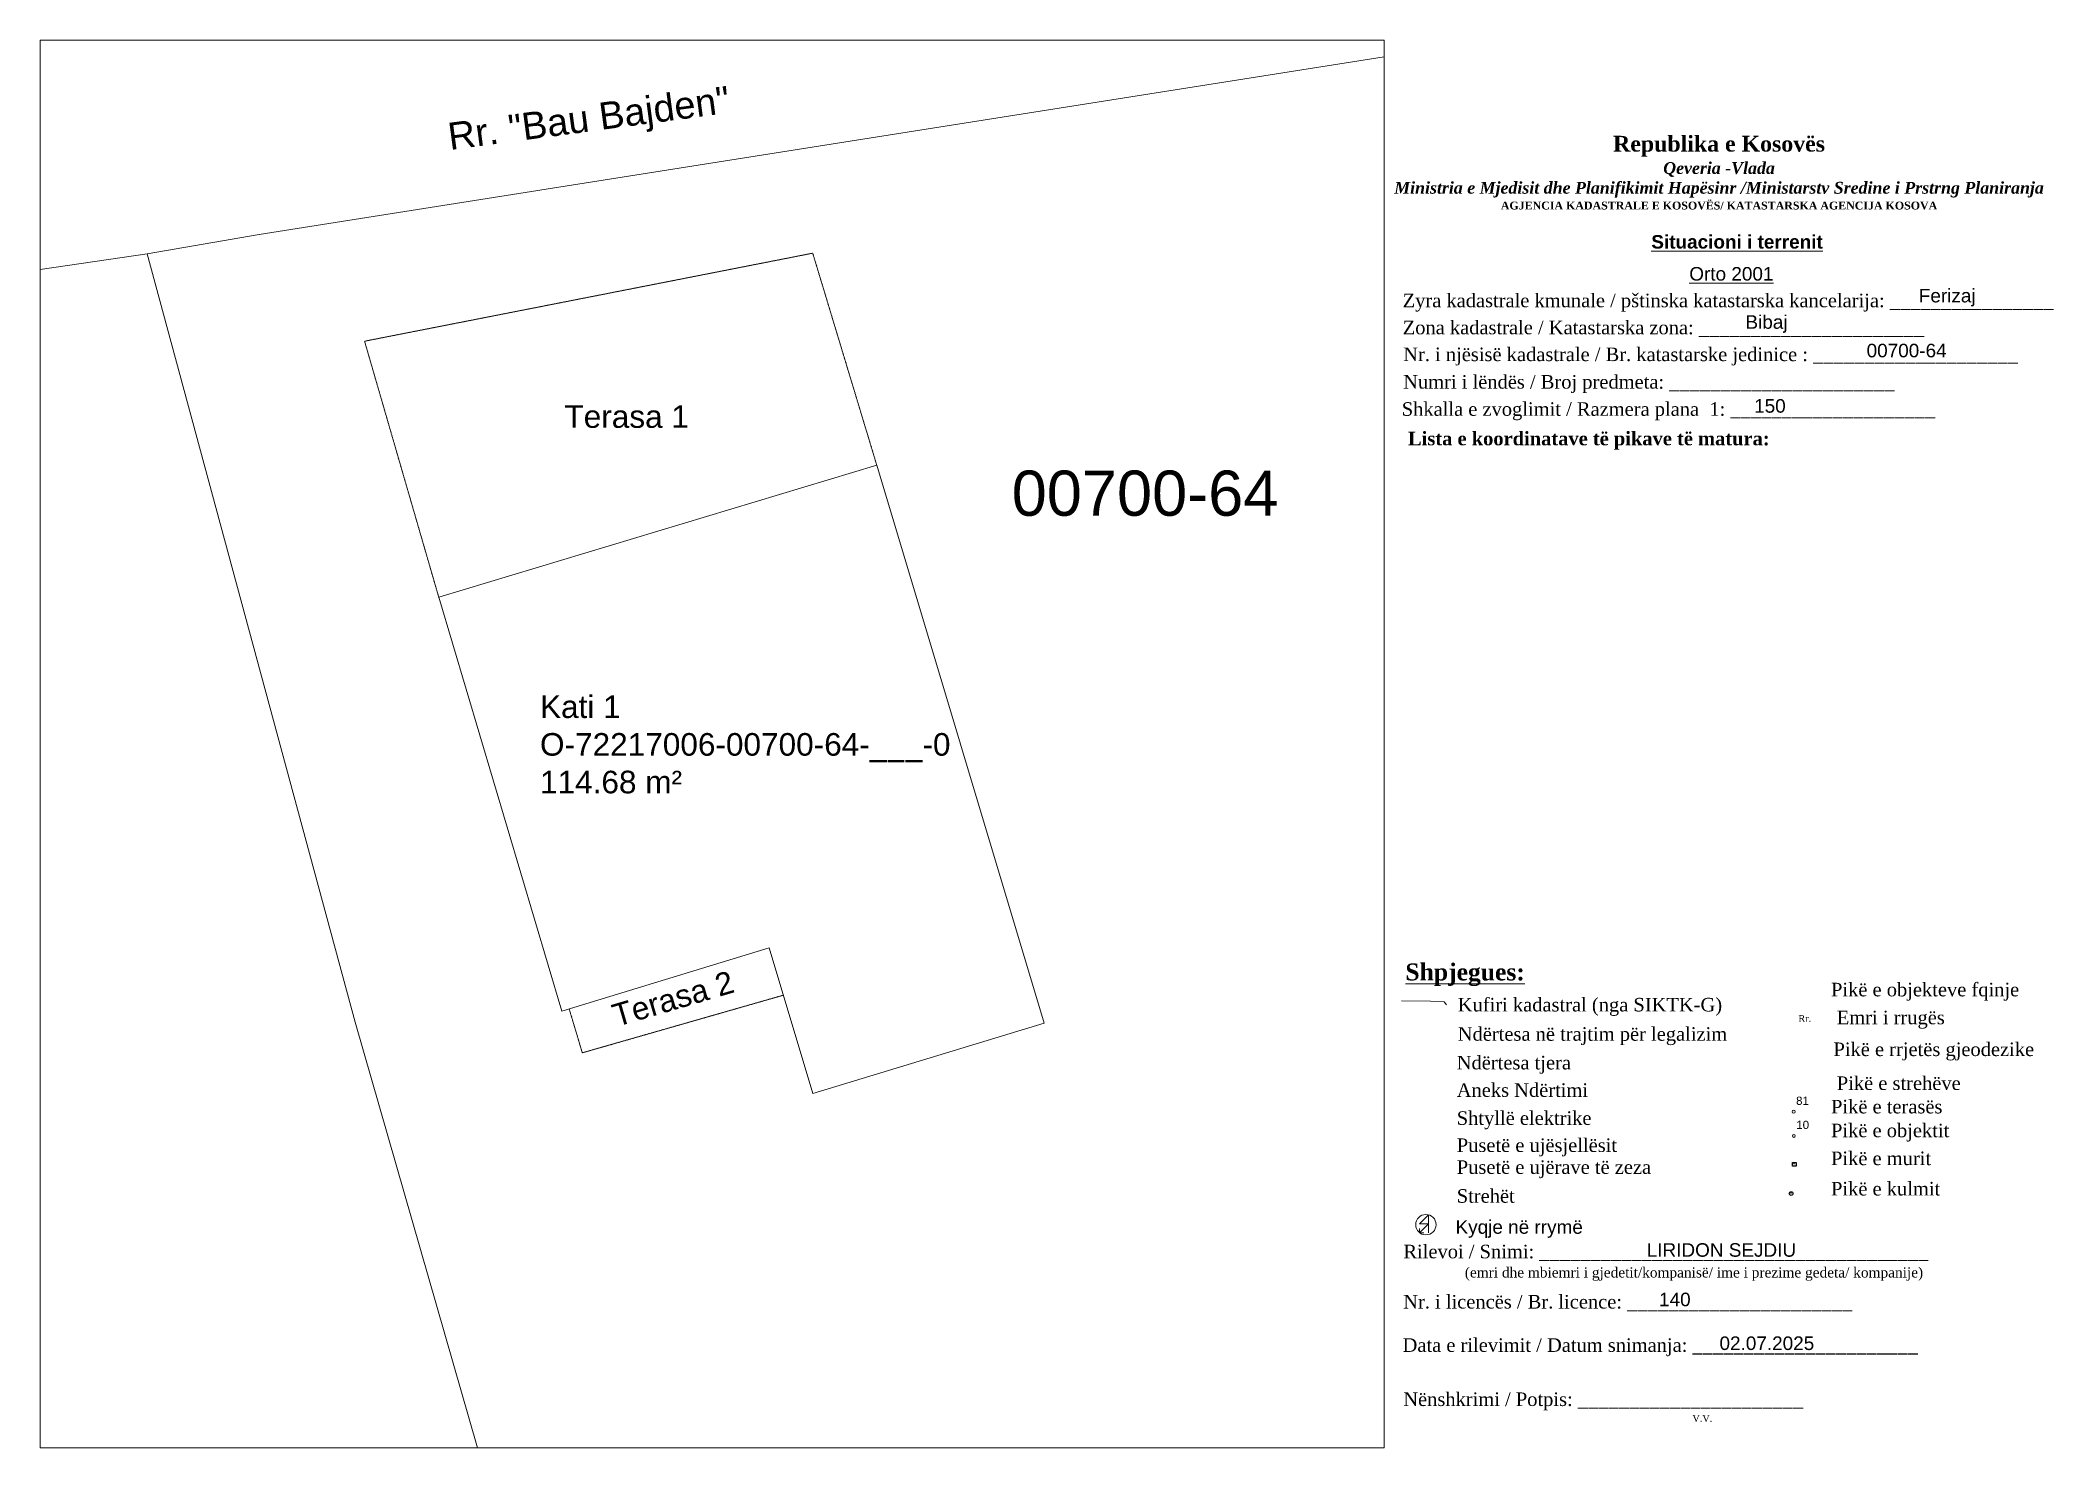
# Paper-space layout 'Situacioni' of a CAD drawing. Header units: metres, sheet in millimetres. Extents: x 0 to 297, y 0 to 208.
# The model-space entities are those that its viewports show. They can reach past a viewport. Long polylines and large blocks are cut down to what shows.
import ezdxf

# ---------------------------------------------------------------- set-up
doc = ezdxf.new("R2010")
doc.units = ezdxf.units.M
doc.linetypes.add('DASHED', pattern=[0.75, 0.5, -0.25])
doc.layers.get('0').update_dxf_attribs({"lineweight": 0})
for name, color, linetype, lineweight in [('Etazha 0 pikat', 1, 'Continuous', 0), ('Etazha 0 terasa', 6, 'Continuous', 0), ('kati 1', 5, 'Continuous', 0), ('Korniza e jashtme', 7, 'Continuous', 0), ('kyqje-rryme', 1, 'Continuous', 0), ('Nr Parceles Baze', 7, 'Continuous', 0), ('Parc-Kojshi', 251, 'Continuous', 0), ('Parcela Baze', 7, 'Continuous', 0), ('Parcela kadastrale', 7, 'Continuous', 0)]:
    doc.layers.add(name, color=color, linetype=linetype, lineweight=lineweight)
doc.layers.add('kati 1 terasat', color=7, linetype='DASHED', lineweight=0, true_color=0xab2197)
doc.styles.get("Standard").update_dxf_attribs({"font": 'arial.ttf'})

# ---------------------------------------------------------------- blocks, each defined once
blk = doc.blocks.new('*U89')
at = {"color": 0, "linetype": 'ByBlock', "lineweight": -2, "transparency": 16777216}
blk.add_line((0, 0), (0, 0), dxfattribs=at)
blk.add_circle((0, 0), 0.5, dxfattribs=at)
blk = doc.blocks.new('*U90', base_point=(344.98, 90.05, 619.9))
at = {"layer": 'Etazha 0 terasa', "linetype": 'ByBlock', "insert": (345.34, 91.04), "char_height": 1.217, "attachment_point": 7}
blk.add_mtext('81', dxfattribs=at)
blk = doc.blocks.new('*U91', base_point=(344.98, 90.05, 619.9))
at = {"layer": 'Etazha 0 terasa', "linetype": 'ByBlock', "lineweight": -2}
blk.add_blockref('*U90', (344.98, 90.05, 619.9), dxfattribs=at)
blk = doc.blocks.new('*U92', base_point=(344.98, 90.05, 619.9))
at = {"layer": 'Etazha 0 terasa', "linetype": 'ByBlock', "lineweight": -2}
blk.add_blockref('*U91', (344.98, 90.05, 619.9), dxfattribs=at)
at = {"layer": 'Etazha 0 terasa', "linetype": 'ByBlock', "lineweight": -2, "xscale": 0.4424959465003713, "yscale": 0.4424959465003713, "zscale": 0.4424959465003713}
blk.add_blockref('*U89', (344.98, 90.05, 619.9), dxfattribs=at)
blk = doc.blocks.new('*U93', base_point=(342.04, 86.06, 620.6))
at = {"layer": 'Etazha 0 pikat', "linetype": 'ByBlock', "insert": (342.4, 87.06), "char_height": 1.217, "attachment_point": 7}
blk.add_mtext('10', dxfattribs=at)
blk = doc.blocks.new('*U94', base_point=(342.04, 86.06, 620.6))
at = {"layer": 'Etazha 0 pikat', "linetype": 'ByBlock', "lineweight": -2}
blk.add_blockref('*U93', (342.04, 86.06, 620.6), dxfattribs=at)
blk = doc.blocks.new('*U95', base_point=(342.04, 86.06, 620.6))
at = {"layer": 'Etazha 0 pikat', "linetype": 'ByBlock', "lineweight": -2, "xscale": 0.4424959465003713, "yscale": 0.4424959465003713, "zscale": 0.4424959465003713}
blk.add_blockref('*U89', (342.04, 86.06, 620.6), dxfattribs=at)
at = {"layer": 'Etazha 0 pikat', "linetype": 'ByBlock', "lineweight": -2}
blk.add_blockref('*U94', (342.04, 86.06, 620.6), dxfattribs=at)
blk = doc.blocks.new('*U96')
at = {"color": 0, "linetype": 'ByBlock', "lineweight": -2, "transparency": 16777216}
blk.add_line((0, 0), (0, 0.5), dxfattribs=at)
blk.add_lwpolyline([(-0.5, -0.5), (-0.5, 0.5), (0.5, 0.5), (0.5, -0.5)], close=True, dxfattribs=at)
blk = doc.blocks.new('*U97')
at = {"color": 0, "linetype": 'ByBlock', "lineweight": -2, "transparency": 16777216}
blk.add_line((0, 0), (0, 0.5), dxfattribs=at)
blk.add_circle((0, 0), 0.5, dxfattribs=at)
blk = doc.blocks.new('kkyqje-rryme')
at = {"color": 1, "linetype": 'ByBlock', "lineweight": 0, "flags": 128}
for points in [[(0.036, -0.117), (0.036, 0.14), (-0.093, 0.011), (0.036, 0.011), (-0.093, -0.118)], [(-0.029, -0.118), (-0.093, -0.118), (-0.093, -0.053)]]:
    blk.add_lwpolyline(points, dxfattribs=at)
at = {"color": 1, "linetype": 'ByBlock', "lineweight": 0}
blk.add_circle((0, 0), 0.145, dxfattribs=at)
blk = doc.blocks.new('*U99', base_point=(330.34, 61.08, 601.69))
at = {"layer": 'kyqje-rryme', "linetype": 'ByBlock', "lineweight": -2, "xscale": 10.36363566774858, "yscale": 10.36363566774858, "zscale": 10.36363566774858}
blk.add_blockref('kkyqje-rryme', (330.34, 61.08, 601.69), dxfattribs=at)

msp = doc.modelspace()

# ---------------------------------------------------------------- linework, layer by layer
at = {"layer": 'kati 1', "elevation": 629.646, "flags": 128}
msp.add_lwpolyline([(7516686.935, 4692409.955), (7516692.052, 4692411.517), (7516688.349, 4692423.862), (7516678.654, 4692420.939), (7516681.378, 4692411.784), (7516685.967, 4692413.185)], close=True, dxfattribs=at)
at = {"layer": 'kati 1 terasat', "elevation": 629.646, "flags": 128}
for points in [[(7516678.654, 4692420.939), (7516677.011, 4692426.607), (7516686.931, 4692428.555), (7516688.349, 4692423.862)], [(7516686.282, 4692412.134), (7516681.831, 4692410.859), (7516681.539, 4692411.833)]]:
    msp.add_lwpolyline(points, dxfattribs=at)
at = {"layer": 'Parc-Kojshi'}
msp.add_lwpolyline([(7516653.89, 4692425.86), (7516672.2, 4692428.54)], dxfattribs=at)
at = {"layer": 'Parcela Baze', "flags": 128}
msp.add_lwpolyline([(7516718.331, 4692435.856), (7516674.68, 4692428.97), (7516672.2, 4692428.54), (7516676.8, 4692411.54), (7516688.82, 4692369.8), (7516700.45, 4692326.5), (7516700.84, 4692322.801), (7516704.59, 4692287.19), (7516735.21, 4692261.76), (7516728.88, 4692300.6), (7516744.84, 4692311.44), (7516742.12, 4692328.76), (7516742.58, 4692340.74), (7516732.02, 4692382.21)], close=True, dxfattribs=at)

# ---------------------------------------------------------------- texts
at = {"color": 0, "insert": (7516680.894, 4692418.768), "char_height": 0.5, "attachment_point": 1}
msp.add_mtext_dynamic_manual_height_columns('Kati 1^JO-72217006-00700-64-___-0^J114.68 m²', width=12.13785, gutter_width=5, heights=[0], dxfattribs=at)
at = {"layer": 'kati 1 terasat', "color": 0, "insert": (7516681.435, 4692425.19), "char_height": 0.5, "attachment_point": 1}
msp.add_mtext_dynamic_manual_height_columns('Terasa 1', width=4.4752, gutter_width=5, heights=[0], dxfattribs=at)
at = {"layer": 'kati 1 terasat', "color": 0, "insert": (7516682.445, 4692411.91), "char_height": 0.5, "attachment_point": 1, "rotation": 16.379}
msp.add_mtext_dynamic_manual_height_columns('Terasa 2', width=4.4752, gutter_width=5, heights=[0], dxfattribs=at)
at = {"layer": 'Nr Parceles Baze'}
msp.add_text('Rr. "Bau Bajden"', height=0.6, rotation=7.5892, dxfattribs=at).set_placement((7516678.9, 4692430.837))
msp.add_text('00700-64', height=1, dxfattribs=at).set_placement((7516691.335, 4692422.744))

psp = doc.layouts.new('Situacioni')

# ---------------------------------------------------------------- linework, layer by layer
at = {"layer": 'Parcela kadastrale', "flags": 128}
psp.add_lwpolyline([(200.87, 66.16), (205.17, 66.1), (207.17, 66.01), (207.55, 65.58)], dxfattribs=at)

# ---------------------------------------------------------------- block references
at = {"color": 25, "linetype": 'ByBlock', "lineweight": -2, "xscale": 0.5349036802561624, "yscale": 0.5349036802561624, "zscale": 0.5349036802561624}
psp.add_blockref('*U96', (258.84, 42.04, 383.3), dxfattribs=at)
at = {"color": 97, "linetype": 'ByBlock', "lineweight": -2, "xscale": 0.5465772699824809, "yscale": 0.5465772699824809, "zscale": 0.5465772699824809}
psp.add_blockref('*U97', (258.37, 37.72, 397.83), dxfattribs=at)
at = {"layer": 'Etazha 0 pikat'}
psp.add_blockref('*U95', (258.78, 46.23, 620.6), dxfattribs=at)
at = {"layer": 'Etazha 0 terasa'}
psp.add_blockref('*U92', (258.75, 49.8, 619.9), dxfattribs=at)
at = {"layer": 'kyqje-rryme'}
psp.add_blockref('*U99', (204.49, 33.13, 601.69), dxfattribs=at)

# ---------------------------------------------------------------- texts
for s, p in [('%%UOrto 2001', (243.35, 172.42)), ('00700-64', (269.52, 161.1)), ('150', (252.92, 152.93)), ('Kyqje në rrymë', (208.86, 31.79)), ('LIRIDON SEJDIU', (237.07, 28.4)), ('140  ', (238.89, 21.1)), ('02.07.2025', (247.81, 14.64))]:
    psp.add_text(s, height=2).set_placement(p)
at = {"attachment_point": 1}
for s, insert, char_height, width in [('\\pxqc;{\\fBook Antiqua|b1|i0|c0|p18;\\H1.3333x;Republika e Kosovës\\fTimes New Roman|b1|i0|c0|p18;\\P\\fBook Antiqua|b1|i1|c0|p18;\\H0.75x;Qeveria -Vlada\\P\\fTimes New Roman|b1|i1|c0|p18;Ministria e Mjedisit dhe Planifikimit Hapësinr /Ministarstv Sredine i Prstrng Planiranja\\P\\fBook Antiqua|b1|i0|c0|p18;\\H0.66668x;AGJENCIA KADASTRALE E KOSOVËS/ KATASTARSKA AGENCIJA KOSOVA}', (151.83, 193.78), 1.74651, 191.8237), ('{\\fArial|b1|i0|c0|p34;\\LSituacioni i terrenit }', (237.75, 179.14), 2, 26.5502), ('{\\fTimes New Roman|b0|i0|c0|p18; Zyra kadastrale kmunale / pštinska katastarska kancelarija: ________________}', (200.3, 170.49), 2, 114.6874), ('Ferizaj', (277.22, 171.2), 2, 24.6598), ('{\\fTimes New Roman|b0|i0|c0|p18; Zona kadastrale / Katastarska zona: ______________________}', (200.31, 166.5), 2, 83.344), ('Bibaj', (251.64, 167.31), 2, 24.6598), ('{\\fTimes New Roman|b0|i0|c0|p18;Nr. i njësisë kadastrale / Br. katastarske jedinice : ____________________}', (201.14, 162.54), 2, 98.5379), ('{\\fTimes New Roman|b0|i0|c0|p18; Numri i lëndës / Broj predmeta: ______________________}', (200.38, 158.48), 2, 83.344), ('{\\fTimes New Roman|b0|i0|c0|p18; Shkalla e zvoglimit / Razmera plana  1: ____________________}', (200.17, 154.47), 2, 98.5379), ('{\\fTimes New Roman|b1|i0|c0|p18;Lista e koordinatave të pikave të matura:}', (201.85, 150.12), 2, 98.5379), ('{\\fTimes New Roman|b1|i0|c0|p18;\\LShpjegues:}', (201.46, 71.67), 2.5, 98.5379), ('{\\fTimes New Roman|b0|i0|c0|p18;Pikë e objekteve fqinje}', (264.27, 68.82, -3193.16), 2, 98.5379), ('{\\fTimes New Roman|b0|i0|c0|p18;Kufiri kadastral (nga SIKTK-G)}', (209.19, 66.59), 2, 98.5379), ('{\\fTimes New Roman|b0|i0|c0|p18;Rr.}', (259.45, 64.06, -1596.58), 1, 98.5379), ('{\\fTimes New Roman|b0|i0|c0|p18;Emri i rrugës }', (265.12, 64.7, -1596.58), 2, 98.5379), ('{\\fTimes New Roman|b0|i0|c0|p18;Ndërtesa në trajtim për legalizim}', (209.19, 62.27), 2, 98.5379), ('{\\fTimes New Roman|b0|i0|c0|p18;Pikë e rrjetës gjeodezike}', (264.63, 60.01, -1596.58), 2, 98.5379), ('{\\fTimes New Roman|b0|i0|c0|p18;Ndërtesa tjera}', (209.04, 58.04), 2, 98.5379), ('{\\fTimes New Roman|b0|i0|c0|p18;Aneks Ndërtimi}', (209.04, 53.99), 2, 98.5379), ('{\\fTimes New Roman|b0|i0|c0|p18;Pikë e strehëve}', (265.12, 55.01, -1596.58), 2, 98.5379), ('{\\fTimes New Roman|b0|i0|c0|p18;Pikë e terasës}', (264.27, 51.55, -3193.16), 2, 98.5379), ('{\\fTimes New Roman|b0|i0|c0|p18;Shtyllë elektrike}', (209.04, 49.86), 2, 98.5379), ('{\\fTimes New Roman|b0|i0|c0|p18;Pikë e objektit}', (264.27, 48.04, -3193.16), 2, 98.5379), ('{\\fTimes New Roman|b0|i0|c0|p18;Pusetë e ujësjellësit}', (209.04, 45.86), 2, 98.5379), ('{\\fTimes New Roman|b0|i0|c0|p18;Pusetë e ujërave të zeza}', (209.04, 42.63), 2, 98.5379), ('{\\fTimes New Roman|b0|i0|c0|p18;Pikë e murit}', (264.27, 43.92, -3193.16), 2, 98.5379), ('{\\fTimes New Roman|b0|i0|c0|p18;Pikë e kulmit}', (264.27, 39.44, -3193.16), 2, 98.5379), ('{\\fTimes New Roman|b0|i0|c0|p18;Strehët}', (209.04, 38.37), 2, 98.5379), ('{\\fTimes New Roman|b0|i0|c0|p18; Rilevoi / Snimi: ______________________________________\\P             \\H0.75x;(emri dhe mbiemri i gjedetit/kompanisë/ ime i prezime gedeta/ kompanije)}', (200.41, 30.17), 2, 87.3883), ('{\\fTimes New Roman|b0|i0|c0|p18; Nr. i licencës / Br. licence: ______________________\\P                                }', (200.38, 22.76), 2, 83.344), ('{\\fTimes New Roman|b0|i0|c0|p18; Data e rilevimit / Datum snimanja: ______________________\\P                                 }', (200.29, 16.37), 2, 83.344), ('{\\fTimes New Roman|b0|i0|c0|p18; Nënshkrimi / Potpis: ______________________\\P\\H0.5x;                                                                                                                   V.V.\\P\\H2.00001x;                                ', (200.39, 8.38), 2, 83.344)]:
    psp.add_mtext(s, dxfattribs=dict(at, insert=insert, char_height=char_height, width=width))

# ---------------------------------------------------------------- viewports
at = {"layer": 'Korniza e jashtme', "view_target_point": (370776.427, 310629.57)}
psp.add_viewport(center=(99.17, 104.05), size=(198.31, 207.652), view_center_point=(7145908.279, 4381788.123), view_height=31.1478, dxfattribs=at)

doc.saveas('drawing.dxf')
